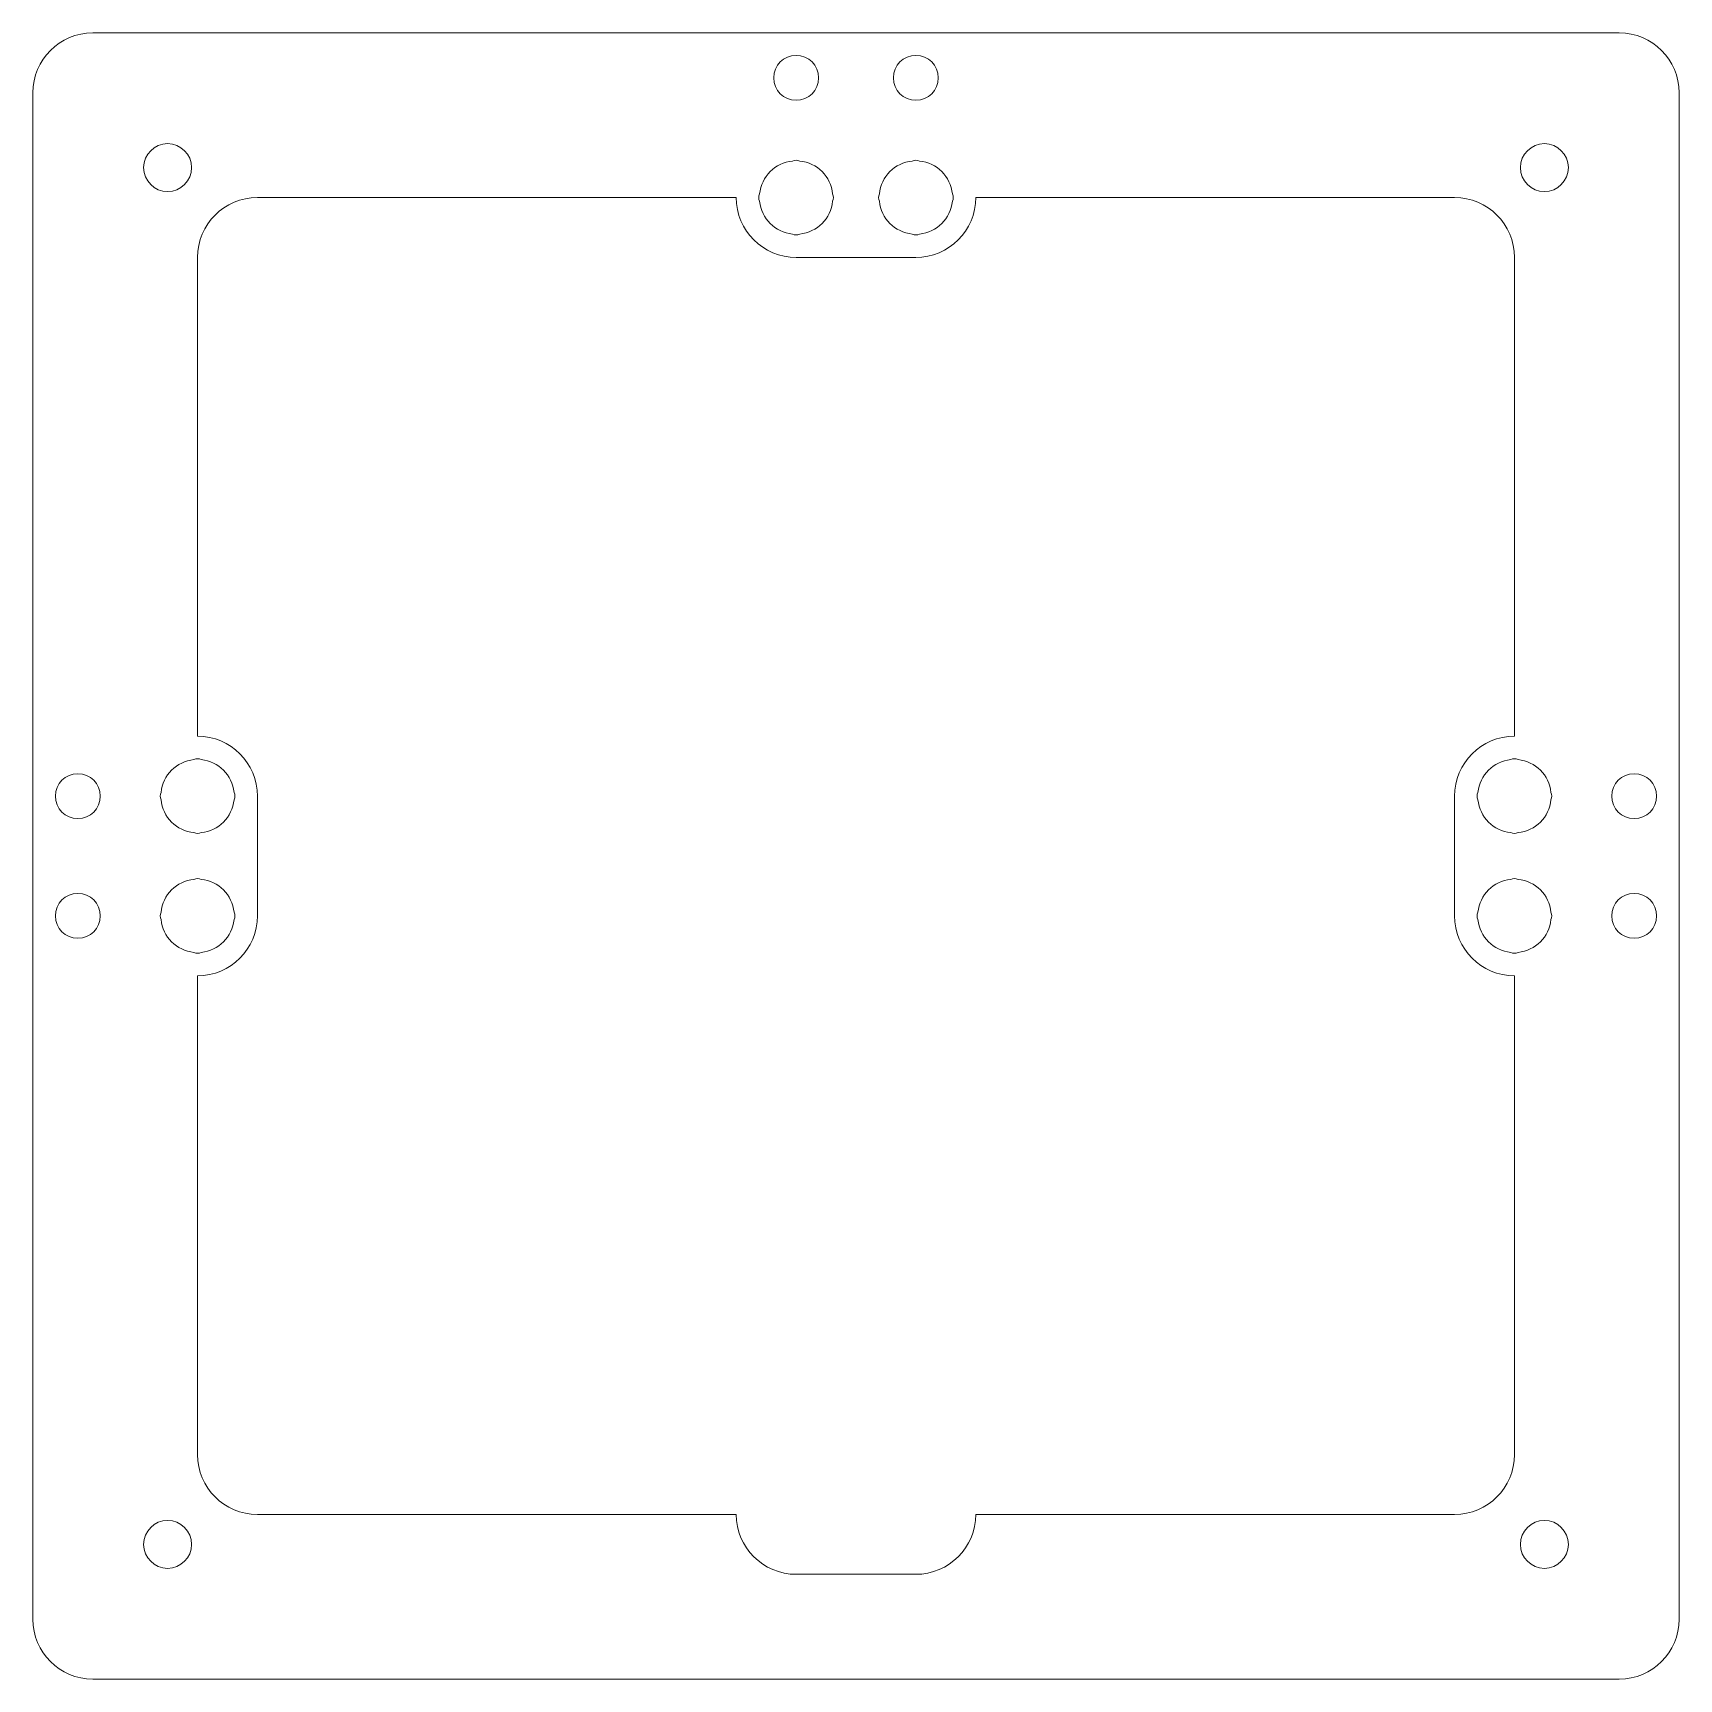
# Model space of a CAD drawing. Header units: millimetres. Extents: x -55 to 55, y -55 to 55.
import ezdxf

# ---------------------------------------------------------------- set-up
doc = ezdxf.new("R2010")
doc.units = ezdxf.units.MM
doc.layers.add('CuttingLines_0p003mm', color=5, linetype='CONTINUOUS', lineweight=0, true_color=0x0000ff)

msp = doc.modelspace()

# ---------------------------------------------------------------- linework, layer by layer
at = {"layer": 'CuttingLines_0p003mm'}
for p, q in [((-51, 55), (51, 55)), ((-55, -51), (-55, 51)), ((55, 51), (55, -51)), ((-8, 44), (-40, 44)), ((40, 44), (8, 44)), ((-44, 40), (-44, 8)), ((-4, 40), (4, 40)), ((44, 8), (44, 40)), ((-40, -4), (-40, 4)), ((40, 4), (40, -4)), ((-44, -8), (-44, -40)), ((44, -40), (44, -8)), ((-40, -44), (-8, -44)), ((8, -44), (40, -44)), ((-4, -48), (4, -48)), ((51, -55), (-51, -55))]:
    msp.add_line(p, q, dxfattribs=at)
for centre, radius in [((-4, 52), 1.5), ((4, 52), 1.5), ((-46, 46), 1.6), ((46, 46), 1.6), ((-52, 4), 1.5), ((52, 4), 1.5), ((-52, -4), 1.5), ((52, -4), 1.5), ((-46, -46), 1.6), ((46, -46), 1.6)]:
    msp.add_circle(centre, radius, dxfattribs=at)
for centre, radius, start, end in [((-51, 51), 4, 90, 180), ((51, 51), 4, 0, 90), ((-4, 44), 2.45, 95.6435, 174.3565), ((-4, 46), 0.5, 61.1933, 118.8067), ((-4, 44), 2.45, 5.6435, 84.3565), ((4, 44), 2.45, 95.6435, 174.3565), ((4, 46), 0.5, 61.1933, 118.8067), ((4, 44), 2.45, 5.6435, 84.3565), ((-6, 44), 0.5, 151.1933, 208.8067), ((-2, 44), 0.5, 331.1933, 28.8067), ((2, 44), 0.5, 151.1933, 208.8067), ((6, 44), 0.5, 331.1933, 28.8067), ((-40, 40), 4, 90, 180), ((-4, 44), 4, 180, 270), ((-4, 44), 2.45, 185.6435, 264.3565), ((-4, 44), 2.45, 275.6435, 354.3565), ((4, 44), 2.45, 185.6435, 264.3565), ((4, 44), 4, 270, 0), ((4, 44), 2.45, 275.6435, 354.3565), ((40, 40), 4, 0, 90), ((-4, 42), 0.5, 241.1933, 298.8067), ((4, 42), 0.5, 241.1933, 298.8067), ((-44, 4), 4, 0, 90), ((44, 4), 4, 90, 180), ((-44, 4), 2.45, 95.6435, 174.3565), ((-44, 6), 0.5, 61.1933, 118.8067), ((-44, 4), 2.45, 5.6435, 84.3565), ((44, 4), 2.45, 95.6435, 174.3565), ((44, 6), 0.5, 61.1933, 118.8067), ((44, 4), 2.45, 5.6435, 84.3565), ((-46, 4), 0.5, 151.1933, 208.8067), ((-44, 4), 2.45, 185.6435, 264.3565), ((-44, 4), 2.45, 275.6435, 354.3565), ((-42, 4), 0.5, 331.1933, 28.8067), ((42, 4), 0.5, 151.1933, 208.8067), ((44, 4), 2.45, 185.6435, 264.3565), ((44, 4), 2.45, 275.6435, 354.3565), ((46, 4), 0.5, 331.1933, 28.8067), ((-44, 2), 0.5, 241.1933, 298.8067), ((44, 2), 0.5, 241.1933, 298.8067), ((-44, -4), 2.45, 95.6435, 174.3565), ((-44, -2), 0.5, 61.1933, 118.8067), ((-44, -4), 2.45, 5.6435, 84.3565), ((44, -4), 2.45, 95.6435, 174.3565), ((44, -2), 0.5, 61.1933, 118.8067), ((44, -4), 2.45, 5.6435, 84.3565), ((-46, -4), 0.5, 151.1933, 208.8067), ((-44, -4), 2.45, 185.6435, 264.3565), ((-44, -4), 4, 270, 0), ((-44, -4), 2.45, 275.6435, 354.3565), ((-42, -4), 0.5, 331.1933, 28.8067), ((44, -4), 4, 180, 270), ((42, -4), 0.5, 151.1933, 208.8067), ((44, -4), 2.45, 185.6435, 264.3565), ((44, -4), 2.45, 275.6435, 354.3565), ((46, -4), 0.5, 331.1933, 28.8067), ((-44, -6), 0.5, 241.1933, 298.8067), ((44, -6), 0.5, 241.1933, 298.8067), ((-40, -40), 4, 180, 270), ((40, -40), 4, 270, 0), ((-4, -44), 4, 180, 270), ((4, -44), 4, 270, 0), ((-51, -51), 4, 180, 270), ((51, -51), 4, 270, 0)]:
    msp.add_arc(centre, radius, start, end, dxfattribs=at)

doc.saveas('drawing.dxf')
